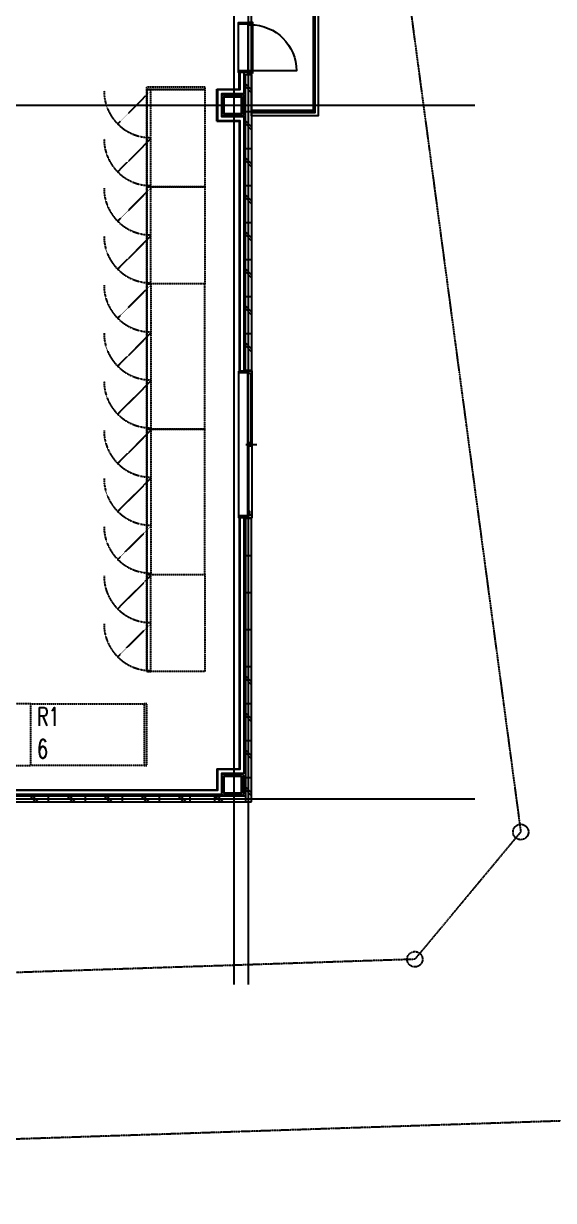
# Model space of a CAD drawing. Header units: millimetres. Extents: x 0 to 181737, y 0 to 59400.
# Drawn here: x 154416 to 163013, y 11064 to 30149 of the extents above; entities that cross this region are included whole.
import ezdxf

# ---------------------------------------------------------------- set-up
doc = ezdxf.new("R2010")
doc.units = ezdxf.units.MM
doc.header["$LTSCALE"] = 0.2
for name, pattern in [('CENTER', [50.8, 31.75, -6.35, 6.35, -6.35]), ('HIDDEN', [9.525, 6.35, -3.175]), ('PHANTOM', [63.5, 31.75, -6.35, 6.35, -6.35, 6.35, -6.35])]:
    doc.linetypes.add(name, pattern=pattern)
doc.layers.get('Defpoints').update_dxf_attribs({"color": 5})
for name, color, linetype in [('A_什器', 9, 'HIDDEN'), ('A_境界線', 9, 'PHANTOM'), ('A_建築', 8, 'Continuous')]:
    doc.layers.add(name, color=color, linetype=linetype)
doc.layers.add('A_通芯', color=8, linetype='CENTER', plot=False)
doc.styles.get("Standard").update_dxf_attribs({"font": 'simplex.shx', "width": 0.8, "bigfont": 'extfont2.shx'})

msp = doc.modelspace()

# ---------------------------------------------------------------- linework, layer by layer
at = {"layer": 'A_什器'}
for p, q in [((155943.76, 28520.51), (156479.75, 29056.49)), ((155943.76, 27742.51), (156479.75, 28278.49)), ((155943.76, 26943.51), (156479.75, 27479.49)), ((155943.76, 26165.51), (156479.75, 26701.49)), ((155943.76, 25370.51), (156479.75, 25906.49)), ((155943.76, 24592.51), (156479.75, 25128.49)), ((155943.76, 23814.51), (156479.75, 24350.49)), ((155943.76, 23015.51), (156479.75, 23551.49)), ((155943.76, 22237.51), (156479.75, 22773.49)), ((155943.76, 21459.51), (156479.75, 21995.49)), ((155943.76, 20656.51), (156479.75, 21192.49)), ((155943.76, 19878.51), (156479.75, 20414.49))]:
    msp.add_line(p, q, dxfattribs=at)
for points in [[(156414.75, 29119.99), (157354.75, 29119.99), (157354.75, 29079.99), (156414.75, 29079.99)], [(156414.75, 27502.99), (156479.75, 27502.99), (156479.75, 29081.99), (156414.75, 29081.99)], [(156414.75, 29079.99), (157354.75, 29079.99), (157354.75, 27502.99), (156414.75, 27502.99)], [(156414.75, 25925.99), (156479.75, 25925.99), (156479.75, 27504.99), (156414.75, 27504.99)], [(156414.75, 27502.99), (157354.75, 27502.99), (157354.75, 25925.99), (156414.75, 25925.99)], [(157354.75, 25925.99), (156414.75, 25925.99), (156414.75, 23570.99), (157354.75, 23570.99)], [(156414.75, 25925.99), (156479.75, 25925.99), (156479.75, 23570.99), (156414.75, 23570.99)], [(157354.75, 23570.99), (156414.75, 23570.99), (156414.75, 21215.99), (157354.75, 21215.99)], [(156414.75, 23570.99), (156479.75, 23570.99), (156479.75, 21215.99), (156414.75, 21215.99)], [(156414.75, 19638.99), (156479.75, 19638.99), (156479.75, 21217.99), (156414.75, 21217.99)], [(156414.75, 21215.99), (157354.75, 21215.99), (157354.75, 19638.99), (156414.75, 19638.99)], [(151779.75, 18116.42), (154534.75, 18116.42), (154534.75, 19116.42), (151779.75, 19116.42)], [(154534.75, 19116.42), (156374.75, 19116.42), (156374.75, 18116.42), (154534.75, 18116.42)], [(156374.75, 18116.42), (156414.75, 18116.42), (156414.75, 19116.42), (156374.75, 19116.42)]]:
    msp.add_lwpolyline(points, close=True, dxfattribs=at)
for centre in [(156479.75, 29056.49), (156479.75, 28278.49), (156479.75, 27479.49), (156479.75, 26701.49), (156479.75, 25906.49), (156479.75, 25128.49), (156479.75, 24350.49), (156479.75, 23551.49), (156479.75, 22773.49), (156479.75, 21995.49), (156479.75, 21192.49), (156479.75, 20414.49)]:
    msp.add_arc(centre, 758, 180, 270, dxfattribs=at)
at = {"layer": 'A_境界線'}
for points in [[(160995.55, 48454.9), (165822.63, 12442.04), (124548.03, 11067.03), (114244.89, 11063.82), (104147.68, 12063.35)], [(158271.41, 48454.9), (162482.37, 17038.66)], [(162482.37, 17038.64), (160764.5, 14975)], [(160764.5, 14975.04), (124502.65, 13767.02), (114377.78, 13763.86), (104147.68, 14776.54)]]:
    msp.add_lwpolyline(points, dxfattribs=at)
for centre in [(162482.37, 17038.62), (160764.5, 14975.01)]:
    msp.add_circle(centre, 125, dxfattribs=at)
at = {"layer": 'A_建築'}
for p, q in [((157914.8, 29085), (157914.8, 29355)), ((157549.8, 28565), (157549.8, 29085)), ((157549.8, 29085), (157914.8, 29085)), ((157549.8, 28565), (157914.8, 28565)), ((157914.8, 28565), (157914.8, 24510)), ((157914.8, 22140), (157914.8, 18065)), ((157549.8, 18065), (157914.8, 18065)), ((157549.8, 18065), (157549.8, 17725)), ((147974.8, 17725), (157549.8, 17725))]:
    msp.add_line(p, q, dxfattribs=at)
at = {"layer": 'A_建築', "linetype": 'Continuous'}
for points in [[(158134.8, 28725), (158134.8, 28705), (159146.8, 28705), (159146.8, 36225.65), (159196.8, 36225.65), (159196.8, 28655), (158114.8, 28655), (158114.8, 30325), (159196.8, 30325)], [(158114.8, 28725), (159126.8, 28725), (159126.8, 36225.65), (159114.8, 36225.65), (159114.8, 28737), (158114.8, 28737)], [(158059.8, 29355), (157904.8, 29355), (157904.8, 30165), (158059.8, 30165)], [(158059.8, 30140), (157904.8, 30140)], [(158129.8, 30145), (158094.8, 30145), (158094.8, 30130)], [(157927.3, 29355), (157927.3, 29072.5), (157562.3, 29072.5), (157562.3, 28577.5), (157927.3, 28577.5), (157927.3, 24510)], [(157992.3, 29355), (157992.3, 29007.5), (157627.3, 29007.5), (157627.3, 28642.5), (157992.3, 28642.5), (157992.3, 24510)], [(158114.8, 24525), (158014.8, 24525), (158014.8, 29317), (158022.8, 29325), (158106.8, 29325), (158114.8, 29317), (158114.8, 24533), (158106.8, 24525), (158022.8, 24525)], [(158129.8, 29365), (158094.8, 29365), (158094.8, 29380)], [(158014.8, 29171.65), (158114.8, 29071.65)], [(158014.8, 29127.32), (158114.8, 29027.32)], [(158014.8, 28725), (158114.8, 28725)], [(158014.8, 28571.65), (158114.8, 28471.65)], [(158014.8, 28527.32), (158114.8, 28427.32)], [(158014.8, 28125), (158114.8, 28125)], [(158014.8, 27971.65), (158114.8, 27871.65)], [(158014.8, 27927.32), (158114.8, 27827.32)], [(158014.8, 27525), (158114.8, 27525)], [(158014.8, 27371.65), (158114.8, 27271.65)], [(158014.8, 27327.32), (158114.8, 27227.32)], [(158014.8, 26925), (158114.8, 26925)], [(158014.8, 26771.65), (158114.8, 26671.65)], [(158014.8, 26727.32), (158114.8, 26627.32)], [(158014.8, 26325), (158114.8, 26325)], [(158014.8, 26171.65), (158114.8, 26071.65)], [(158014.8, 26127.32), (158114.8, 26027.32)], [(158014.8, 25725), (158114.8, 25725)], [(158014.8, 25571.65), (158114.8, 25471.65)], [(158014.8, 25527.32), (158114.8, 25427.32)], [(158014.8, 25125), (158114.8, 25125)], [(158014.8, 24971.65), (158114.8, 24871.65)], [(158014.8, 24927.32), (158114.8, 24827.32)], [(158054.8, 24485), (157904.8, 24485)], [(158054.8, 22140), (158054.8, 24510)], [(158124.8, 24475), (158054.8, 24475)], [(158104.8, 24475), (158104.8, 23355)], [(158054.8, 23355), (158084.8, 23355), (158084.8, 23295), (158054.8, 23295)], [(158069.8, 22235), (158069.8, 23295)], [(157927.3, 22140), (157927.3, 18052.5), (157562.3, 18052.5), (157562.3, 17712.5), (147962.3, 17712.5), (147962.3, 18052.5), (147467.3, 18052.5), (147467.3, 17712.5), (140262.3, 17712.5), (140262.3, 18052.5), (139767.3, 18052.5), (139767.3, 17712.5), (130947.3, 17712.5)], [(157992.3, 22140), (157992.3, 17987.5), (157627.3, 17987.5), (157627.3, 17647.5), (147897.3, 17647.5), (147897.3, 17987.5), (147532.3, 17987.5), (147532.3, 17647.5), (140197.3, 17647.5), (140197.3, 17987.5), (139832.3, 17987.5), (139832.3, 17647.5), (130947.3, 17647.5)], [(158054.8, 22165), (157904.8, 22165)], [(158084.8, 22175), (158084.8, 22235), (158054.8, 22235)], [(158124.8, 22175), (158054.8, 22175)], [(158014.8, 17534.41), (158022.8, 17526.41), (158106.8, 17526.41), (158114.8, 17534.41), (158114.8, 22117), (158106.8, 22125), (158022.8, 22125), (158014.8, 22117), (158014.8, 17525), (135122.8, 17525), (135114.8, 17533), (135114.8, 17617), (135122.8, 17625), (158014.8, 17625)], [(158014.8, 21525), (158114.8, 21525)], [(158014.8, 20925), (158114.8, 20925)], [(158014.8, 20325), (158114.8, 20325)], [(158014.8, 19725), (158114.8, 19725)], [(158014.8, 19571.65), (158114.8, 19471.65)], [(158014.8, 19527.32), (158114.8, 19427.32)], [(158014.8, 19125), (158114.8, 19125)], [(158014.8, 18971.65), (158114.8, 18871.65)], [(158014.8, 18927.32), (158114.8, 18827.32)], [(158014.8, 18525), (158114.8, 18525)], [(158014.8, 18371.65), (158114.8, 18271.65)], [(158014.8, 18327.32), (158114.8, 18227.32)], [(158014.8, 17925), (158114.8, 17925)], [(158014.8, 17771.65), (158114.8, 17671.65)], [(154517.12, 17625), (154617.12, 17525)], [(154561.45, 17625), (154661.45, 17525)], [(154814.8, 17625), (154814.8, 17525)], [(155117.12, 17625), (155217.12, 17525)], [(155161.45, 17625), (155261.45, 17525)], [(155414.8, 17625), (155414.8, 17525)], [(155717.12, 17625), (155817.12, 17525)], [(155761.45, 17625), (155861.45, 17525)], [(156014.8, 17625), (156014.8, 17525)], [(156317.12, 17625), (156417.12, 17525)], [(156361.45, 17625), (156461.45, 17525)], [(156614.8, 17625), (156614.8, 17525)], [(156917.12, 17625), (157017.12, 17525)], [(156961.45, 17625), (157061.45, 17525)], [(157114.8, 17625), (157114.8, 17525)], [(157514.8, 17625), (157514.8, 17525)], [(157517.12, 17625), (157617.12, 17525)], [(157561.45, 17625), (157661.45, 17525)], [(158014.8, 17727.32), (158114.8, 17627.32)]]:
    msp.add_lwpolyline(points, dxfattribs=at)
for points in [[(158129.8, 29340), (158059.8, 29340), (158059.8, 30170), (158129.8, 30170)], [(157942.8, 28675), (157676.8, 28675), (157659.8, 28692), (157659.8, 28958), (157676.8, 28975), (157942.8, 28975), (157959.8, 28958), (157959.8, 28692)], [(157942.8, 28687), (157676.8, 28687), (157671.8, 28692), (157671.8, 28958), (157676.8, 28963), (157942.8, 28963), (157947.8, 28958), (157947.8, 28692)], [(157904.8, 24510), (157904.8, 22140), (158124.8, 22140), (158124.8, 24510)], [(158089.8, 23295), (158089.8, 23355), (158119.8, 23355), (158119.8, 23295)], [(157942.8, 17655), (157676.8, 17655), (157659.8, 17672), (157659.8, 17938), (157676.8, 17955), (157942.8, 17955), (157959.8, 17938), (157959.8, 17672)], [(157942.8, 17667), (157676.8, 17667), (157671.8, 17672), (157671.8, 17938), (157676.8, 17943), (157942.8, 17943), (157947.8, 17938), (157947.8, 17672)]]:
    msp.add_lwpolyline(points, close=True, dxfattribs=at)
msp.add_lwpolyline([(158059.8, 30130), (158094.8, 30130, -0.41421356), (158844.8, 29380), (157904.8, 29380)], format="xyb", dxfattribs=at)
at = {"layer": 'A_建築'}
for points in [[(157659.8, 29000), (157959.8, 29000), (157984.8, 28975), (157984.8, 28675), (157959.8, 28650), (157659.8, 28650), (157634.8, 28675), (157634.8, 28975)], [(157659.8, 17980), (157959.8, 17980), (157984.8, 17955), (157984.8, 17655), (157959.8, 17630), (157659.8, 17630), (157634.8, 17655), (157634.8, 17955)]]:
    msp.add_lwpolyline(points, close=True, dxfattribs=at)
msp.add_lwpolyline([(158022.8, 23325), (158202.08, 23325)], dxfattribs=at)
at = {"layer": 'A_通芯'}
for p, q in [((157834.8, 14565.35), (157834.8, 46450.31)), ((158064.8, 14565.35), (158064.8, 46450.31)), ((106133.21, 28825), (161739.77, 28825)), ((106133.21, 17575), (161739.77, 17575))]:
    msp.add_line(p, q, dxfattribs=at)

# ---------------------------------------------------------------- texts
at = {"layer": 'Defpoints', "width": 0.7}
for s, p in [('R1', (154632.36, 18759.03)), ('6', (154634.48, 18238.37))]:
    msp.add_text(s, height=300, dxfattribs=at).set_placement(p)

doc.saveas('drawing.dxf')
